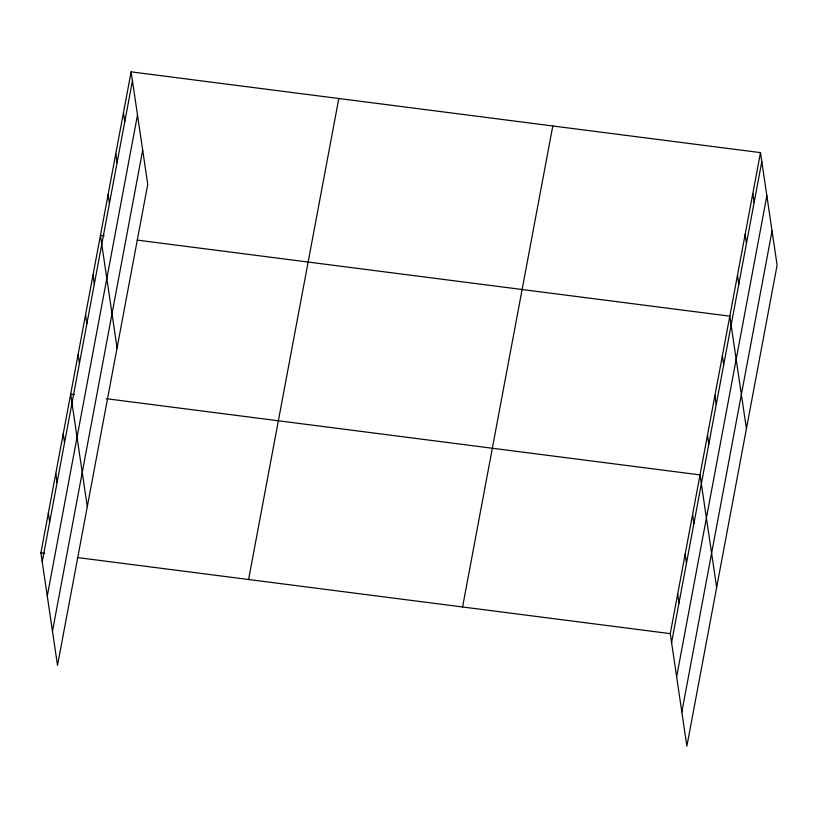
<?xml version="1.0" encoding="UTF-8"?>
<svg xmlns="http://www.w3.org/2000/svg" width="818" height="818" viewBox="0 0 818 818"><rect width="100%" height="100%" fill="white"/><g stroke="black" fill="none" stroke-linecap="round" stroke-linejoin="round"><path stroke-width="1.23" d="M131.125 71.851L147.741 184.367L57.516 665.371L40.9 552.856L131.125 71.851L760.484 152.629L777.1 265.144L686.875 746.149L670.259 633.633L760.484 152.629M42.219 561.802L132.444 80.798M47.27 595.985L137.496 114.98M52.464 631.199L142.69 150.185M248.59 579.512L338.816 98.508M462.569 606.976L552.794 125.972M671.578 642.59L761.803 161.586M676.629 676.762L766.855 195.758M681.823 711.977L772.049 230.973M104.244 235.881L100.45 235.39L117.066 347.906M137.179 240.103L729.809 316.167L746.425 428.693M74.469 394.613L70.675 394.123L87.291 506.639M106.135 398.673L700.034 474.9L716.65 587.426M40.9 552.856L44.704 553.336M77.628 557.569L670.259 633.633M752.816 193.518L754.135 202.465M745.147 234.398L746.466 243.355M737.478 275.288L738.797 284.235M722.366 355.85L723.685 364.808M714.922 395.534L716.241 404.491M707.478 435.217L708.797 444.174M692.59 514.583L693.909 523.54M685.147 554.267L686.466 563.224M677.703 593.95L679.022 602.907M123.457 112.731L124.776 121.688M115.788 153.62L117.107 162.567M108.119 194.5L109.438 203.457M93.007 275.073L94.326 284.03M85.563 314.756L86.882 323.703M78.119 354.439L79.438 363.386M63.231 433.806L64.55 442.753M55.788 473.489L57.107 482.436M48.344 513.172L49.663 522.119"/></g></svg>
